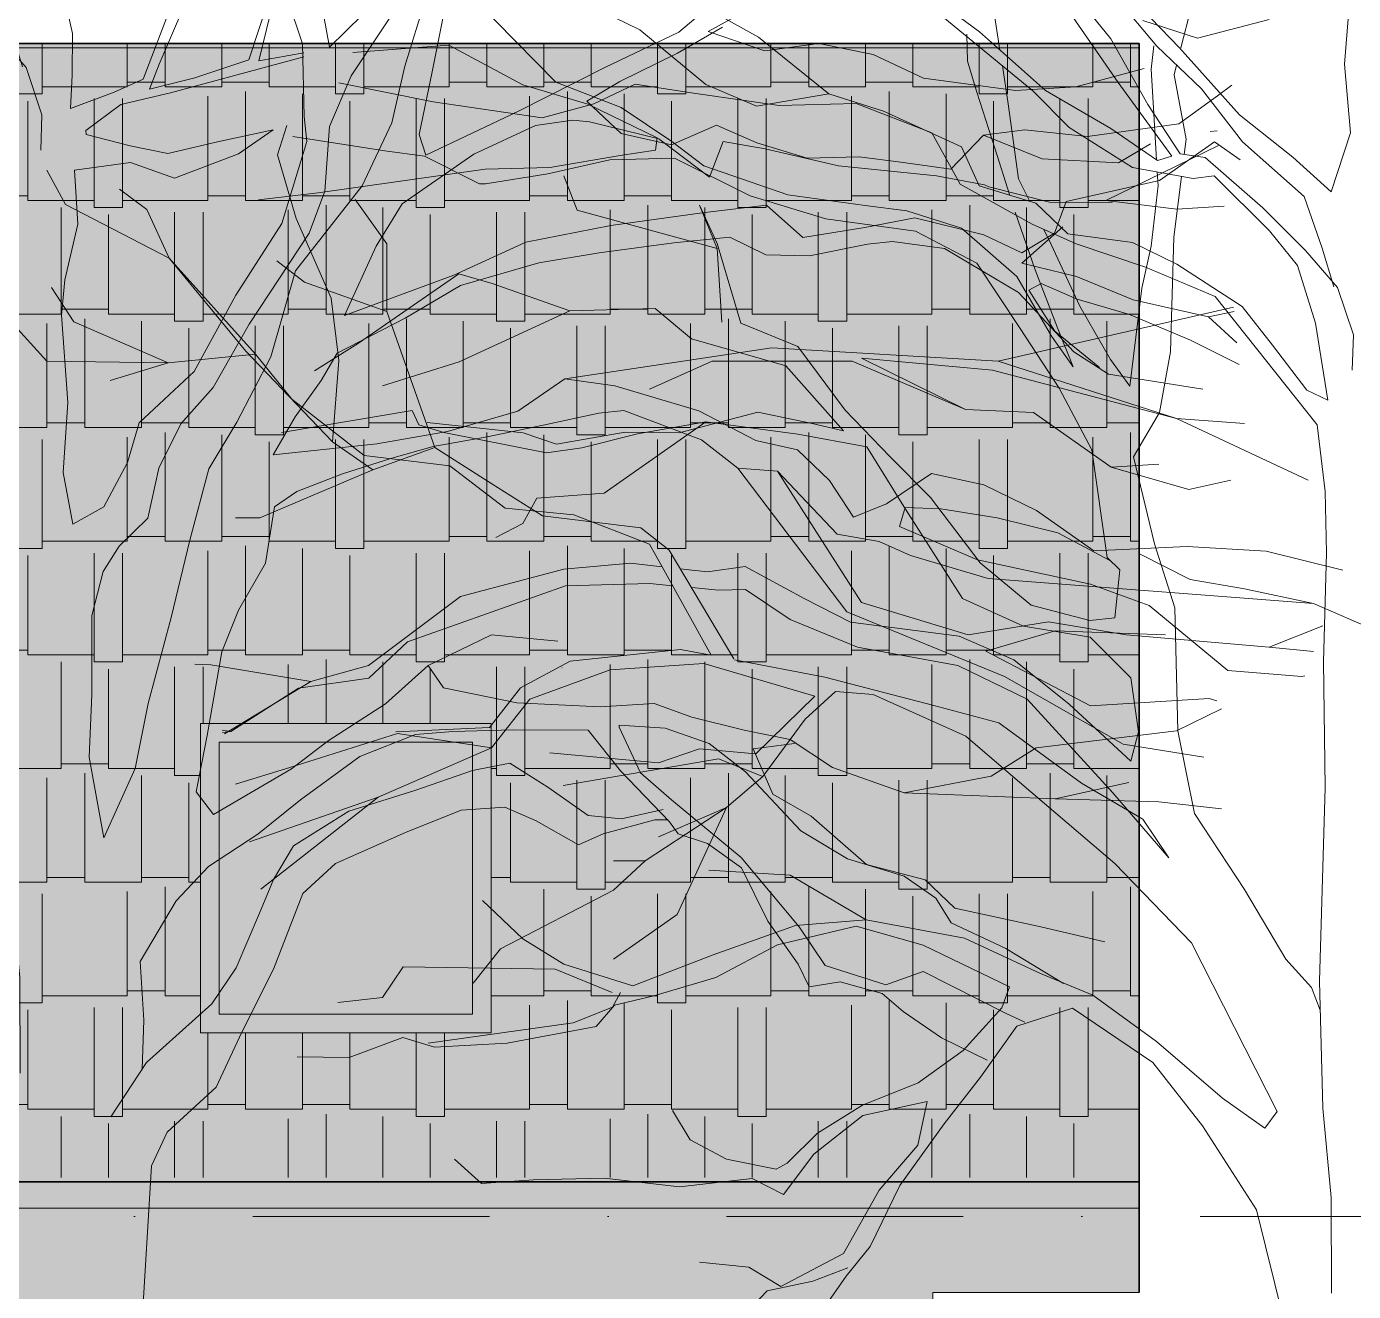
# Model space of a CAD drawing. Header units: millimetres. Extents: x -2481 to 45049, y -11067 to 11055.
# Drawn here: x 10839.4 to 11195.4, y 7504.6 to 7844 of the extents above; entities that cross this region are included whole.
import ezdxf

# ---------------------------------------------------------------- set-up
doc = ezdxf.new("R2010")
doc.units = ezdxf.units.MM
doc.linetypes.add('DASHDOT', pattern=[25.4, 12.7, -6.35, 0, -6.35])
for name, color, linetype, lineweight in [('A-ELEWACJA CIENKA', 11, 'Continuous', 13), ('A-osie', 7, 'DASHDOT', 5), ('A-RYS ELEWACJI', 30, 'Continuous', 35), ('B-DACHÓWKA', 250, 'Continuous', 0), ('B-materiały', 9, 'Continuous', 0)]:
    doc.layers.add(name, color=color, linetype=linetype, lineweight=lineweight)
doc.layers.add('bowe drewno', color=7, linetype='Continuous', true_color=0x51432a)

# ---------------------------------------------------------------- blocks, each defined once
blk = doc.blocks.new('A$C2EBD462E')
at = {"layer": 'B-materiały'}
for p, q in [((-295.24, 662.67), (-273.58, 640.61)), ((-237.07, 662.67), (-219.26, 652.64)), ((-162.7, 652.33), (-175.82, 663.17)), ((-173.05, 663.8), (-159.95, 654.07)), ((-122.74, 640.48), (-138.98, 664.1)), ((-133.94, 663.66), (-124.71, 652.16)), ((-112.37, 650.24), (-123.32, 663.37)), ((-119.41, 663.47), (-106.22, 649.83)), ((-61.97, 645.36), (-60.5, 664.19)), ((-265.16, 661.49), (-251.03, 654.59)), ((-156.21, 660.87), (-154.42, 649.15)), ((-103.13, 660.53), (-105.88, 649.75)), ((-251.03, 654.59), (-233.34, 639.95)), ((-219.26, 652.64), (-200.32, 637.42)), ((-163.11, 646.17), (-163.29, 653.43)), ((-145.59, 638.23), (-162.7, 652.33)), ((-159.95, 654.07), (-142.24, 638.32)), ((-124.71, 652.16), (-114.77, 634.54)), ((-302.32, 650.51), (-328.09, 648.57)), ((-282.5, 639.83), (-302.32, 650.51)), ((-113.89, 644.06), (-113.16, 650.33)), ((-100.36, 638.81), (-112.37, 650.24)), ((-106.22, 649.83), (-90.12, 631.8)), ((-160.66, 637.86), (-163.11, 646.17)), ((-153.78, 644.98), (-152.21, 634.72)), ((-107.04, 645.17), (-107.71, 642.53)), ((-60.39, 626.96), (-61.97, 645.36)), ((-113.17, 632.11), (-113.89, 644.06)), ((-107.71, 642.53), (-104.49, 625.3)), ((-306.53, 635.28), (-331.85, 640.44)), ((-265.05, 634.68), (-282.5, 639.83)), ((-273.58, 640.61), (-256.09, 633.79)), ((-252.34, 640.03), (-263.38, 634.72)), ((-236.63, 637.63), (-252.34, 640.03)), ((-213.65, 634.29), (-236.63, 637.63)), ((-233.34, 639.95), (-219.79, 634.14)), ((-219.79, 634.14), (-200.32, 637.42)), ((-200.32, 637.42), (-185.68, 632.76)), ((-155.82, 622.89), (-160.66, 637.86)), ((-135.85, 628.42), (-145.59, 638.23)), ((-142.24, 638.32), (-124.67, 628.14)), ((-108.28, 620.73), (-122.74, 640.48)), ((-89.38, 624.56), (-100.36, 638.81)), ((-277.25, 631.03), (-306.53, 635.28)), ((-263.38, 634.72), (-277.25, 631.03)), ((-246.39, 625.65), (-265.05, 634.68)), ((-192.99, 634.81), (-213.65, 634.29)), ((-172.68, 626.94), (-192.99, 634.81)), ((-152.21, 634.72), (-149.47, 614.67)), ((-114.77, 634.54), (-106.06, 621.35)), ((-256.09, 633.79), (-242.45, 624.63)), ((-185.68, 632.76), (-164.77, 623.23)), ((-112.41, 619.69), (-113.17, 632.11)), ((-90.12, 631.8), (-75.87, 620.43)), ((-345.77, 628.91), (-348.28, 621.05)), ((-165.07, 613.17), (-172.68, 626.94)), ((-118.82, 617.68), (-135.85, 628.42)), ((-124.67, 628.14), (-112.16, 619.52)), ((-65.59, 611.19), (-60.39, 626.96)), ((-319.48, 622.15), (-344.16, 626)), ((-246.86, 622.29), (-246.39, 625.65)), ((-242.45, 624.63), (-233.91, 618.14)), ((-164.77, 623.23), (-160.04, 612.73)), ((-104.49, 625.3), (-104.99, 621.2)), ((-72.82, 609.89), (-89.38, 624.56)), ((-348.28, 621.05), (-343.26, 603.97)), ((-308.83, 620.74), (-319.48, 622.15)), ((-294.12, 613.28), (-308.83, 620.74)), ((-259.09, 619.75), (-275.76, 615.98)), ((-275.24, 617.67), (-256.33, 620.94)), ((-241.78, 620.18), (-259.09, 619.75)), ((-256.33, 620.94), (-246.86, 622.29)), ((-221.42, 610.08), (-241.78, 620.18)), ((-151.79, 610.21), (-155.82, 622.89)), ((-112.16, 619.52), (-108.28, 620.73)), ((-106.06, 621.35), (-99.34, 620.4)), ((-99.34, 620.4), (-83.91, 606.82)), ((-75.87, 620.43), (-65.59, 611.19)), ((-410.22, 616.98), (-405.2, 607.76)), ((-337.37, 610.88), (-292.55, 617.23)), ((-292.55, 617.23), (-275.24, 617.67)), ((-233.91, 618.14), (-211.37, 610.33)), ((-102.55, 614.73), (-118.82, 617.68)), ((-111.99, 612.82), (-112.22, 616.48)), ((-292.45, 613.33), (-294.12, 613.28)), ((-275.76, 615.98), (-292.45, 613.33)), ((-267.91, 606.27), (-271.42, 615.49)), ((-145.81, 602.48), (-165.07, 613.17)), ((-160.04, 612.73), (-144.84, 608.09)), ((-149.47, 614.67), (-146.42, 608.57)), ((-113.82, 596.57), (-111.99, 612.82)), ((-105.72, 615.31), (-107.74, 598.96)), ((-96.98, 615.43), (-102.55, 614.73)), ((-82.08, 600.72), (-96.98, 615.43)), ((-383.38, 606.41), (-390.66, 611.83)), ((-353.42, 608.98), (-337.37, 610.88)), ((-327.47, 609.12), (-318.94, 597.19)), ((-201.15, 603.88), (-221.42, 610.08)), ((-211.37, 610.33), (-190.63, 607.5)), ((-68, 596.04), (-72.82, 609.89)), ((-4.1, 587.59), (3.26, 609.76)), ((-1.35, 587.29), (4.16, 609.79)), ((10.31, 591.86), (3.67, 611.81)), ((-405.2, 607.76), (-377.37, 593.39)), ((-377.37, 593.39), (-383.38, 606.41)), ((-230.3, 595.96), (-267.91, 606.27)), ((-230.3, 595.96), (-235.06, 607.62)), ((-235.06, 607.62), (-230.3, 597.32)), ((-190.63, 607.5), (-179.42, 606.1)), ((-179.42, 606.1), (-164.78, 601.44)), ((-144.95, 590.21), (-150.36, 605.71)), ((-144.84, 608.09), (-136.25, 599.92)), ((-83.91, 606.82), (-72.45, 595.37)), ((14.38, 608.16), (17.6, 590.93)), ((37.84, 585.85), (44.55, 607.8)), ((-343.26, 603.97), (-333.9, 582.62)), ((-177.05, 600.58), (-201.15, 603.88)), ((-133.95, 597.19), (-145.81, 602.48)), ((-53.25, 602.96), (-51.37, 594.63)), ((48.61, 601.76), (45.14, 584.35)), ((111.35, 594.95), (122.84, 604.73)), ((134.05, 603.34), (119.17, 595.15)), ((-160.63, 592.05), (-177.05, 600.58)), ((-164.78, 601.44), (-149.93, 588.41)), ((-142.68, 601.08), (-140.65, 597.02)), ((-136.25, 599.92), (-118.87, 597.56)), ((-107.74, 598.96), (-108.64, 568.21)), ((-74.59, 591.41), (-82.08, 600.72)), ((-32.46, 582.41), (-26.17, 598.77)), ((-21.76, 601.11), (-28.1, 586.43)), ((17.6, 590.93), (26.32, 599.52)), ((33.61, 598.59), (23.38, 583.25)), ((269.72, 598.41), (250.49, 593.41)), ((-318.94, 597.19), (-318.94, 579.02)), ((-230.3, 597.32), (-223.92, 575.94)), ((-229.04, 576.17), (-230.3, 595.96)), ((-140.65, 597.02), (-132.97, 580.45)), ((-115.36, 590.95), (-133.95, 597.19)), ((-118.87, 597.56), (-107, 591.72)), ((-116.33, 585.34), (-113.82, 596.57)), ((-72.45, 595.37), (-63.83, 585.53)), ((-64.8, 585.66), (-68, 596.04)), ((91.48, 585.51), (111.35, 594.95)), ((123.05, 596.36), (110.93, 589.35)), ((119.17, 595.15), (134.38, 589.94)), ((250.49, 593.41), (235.85, 598.07)), ((-354.2, 567.59), (-377.37, 593.39)), ((-377.37, 593.39), (-356.8, 568.44)), ((-341.01, 586.88), (-348.43, 592.64)), ((-149.02, 574.46), (-160.63, 592.05)), ((-107, 591.72), (-89.4, 580.43)), ((-69.73, 575.89), (-74.59, 591.41)), ((-51.37, 594.63), (-51.51, 583.5)), ((10.8, 572.32), (10.31, 591.86)), ((134.38, 589.94), (148.85, 591.98)), ((148.85, 591.98), (163.45, 588.99)), ((-299.66, 589.12), (-326.57, 570.57)), ((-290.66, 586.56), (-299.66, 589.12)), ((-149.93, 588.41), (-140.59, 572.44)), ((-138.97, 574.71), (-144.95, 590.21)), ((-96.72, 583.03), (-115.36, 590.95)), ((10.68, 588.37), (-25.11, 578.68)), ((-18.51, 582.76), (-4.1, 587.59)), ((10.68, 589.46), (-1.35, 587.29)), ((110.93, 589.35), (95.48, 581.7)), ((163.45, 588.99), (177.02, 582.63)), ((-402.94, 576.31), (-408.96, 585.53)), ((-318.94, 579.02), (-341.01, 586.88)), ((-269.81, 579.26), (-290.66, 586.56)), ((-119.58, 559), (-116.33, 585.34)), ((-63.83, 585.53), (-59.6, 572.79)), ((-28.1, 586.43), (-30.72, 579.66)), ((34.31, 570.67), (37.84, 585.85)), ((45.14, 584.35), (41.65, 567.51)), ((68.31, 573.76), (91.48, 585.51)), ((217.86, 580.3), (236.17, 585.23)), ((-333.9, 582.62), (-331.81, 565.91)), ((-132.97, 580.45), (-124.79, 566.13)), ((-69.3, 548.61), (-96.72, 583.03)), ((-89.4, 580.43), (-81.31, 570.01)), ((-51.51, 583.5), (-51.87, 574.48)), ((-40.2, 578.86), (-32.46, 582.41)), ((-30.72, 579.66), (-18.51, 582.76)), ((23.38, 583.25), (17.57, 569.7)), ((95.48, 581.7), (86.68, 576.46)), ((177.02, 582.63), (201.68, 579.34)), ((255.91, 577.9), (259.75, 580.79)), ((-318.94, 579.02), (-306.08, 542.54)), ((-269.81, 579.26), (-299.5, 565.59)), ((-246.92, 579.83), (-269.81, 579.26)), ((-237.22, 571.69), (-246.92, 579.83)), ((-51.87, 574.48), (-40.2, 578.86)), ((-25.11, 578.68), (-38.44, 575.56)), ((201.68, 579.34), (217.86, 580.3)), ((245.48, 570.38), (255.91, 577.9)), ((-410.22, 565.73), (-419.74, 576.31)), ((-377.6, 565.32), (-402.94, 576.31)), ((-223.92, 575.94), (-208.67, 569.62)), ((-138.57, 558.52), (-149.02, 574.46)), ((-134.8, 564.2), (-138.97, 574.71)), ((-66.42, 555.3), (-69.73, 575.89)), ((-38.44, 575.56), (-47.76, 568.62)), ((43.46, 561.97), (68.31, 573.76)), ((86.68, 576.46), (95.83, 567.75)), ((-326.57, 570.57), (-338.37, 563.15)), ((-211.9, 564.51), (-237.22, 571.69)), ((-140.59, 572.44), (-134.8, 564.2)), ((-81.31, 570.01), (-72.07, 557.95)), ((-59.6, 572.79), (-59.92, 563.29)), ((11.53, 565.64), (10.8, 572.32)), ((26.35, 553.72), (34.31, 570.67)), ((72.87, 569.96), (56.31, 562.29)), ((82.89, 571.33), (72.87, 569.96)), ((87.37, 570.89), (82.89, 571.33)), ((105.92, 566.32), (87.37, 570.89)), ((109.32, 564.73), (121.47, 570.06)), ((121.47, 570.06), (132.21, 565.31)), ((220.99, 566.97), (245.48, 570.38)), ((-354.2, 567.59), (-377.6, 565.32)), ((-356.8, 568.44), (-333.5, 544.08)), ((-344.4, 555.54), (-354.2, 567.59)), ((-208.67, 569.62), (-195.96, 552.62)), ((-108.64, 568.21), (-111.59, 551.94)), ((-47.76, 568.62), (-47.73, 567.5)), ((-47.73, 567.5), (-35.92, 564.45)), ((-12.49, 565.59), (2.51, 568.76)), ((2.51, 568.76), (-6.82, 562.38)), ((17.57, 569.7), (16.33, 552.35)), ((41.65, 567.51), (43.46, 561.97)), ((95.83, 567.75), (109.32, 564.73)), ((119.59, 556.05), (105.92, 566.32)), ((184.34, 558.23), (193.05, 567.39)), ((193.05, 567.39), (204.18, 568.78)), ((193.05, 567.39), (208.78, 560.98)), ((204.18, 568.78), (220.99, 566.97)), ((253.91, 568.35), (255.75, 568.51)), ((-377.6, 565.32), (-410.22, 565.73)), ((-393.16, 560.58), (-377.6, 565.32)), ((-331.81, 565.91), (-333.5, 544.08)), ((-299.5, 565.59), (-320.07, 559.09)), ((-196.38, 547.02), (-211.9, 564.51)), ((-124.79, 566.13), (-119.58, 559)), ((-35.92, 564.45), (-25.82, 562.46)), ((-25.82, 562.46), (-12.49, 565.59)), ((4.82, 543.68), (11.53, 565.64)), ((123.26, 565.64), (119.59, 556.05)), ((134.48, 563.69), (123.26, 565.64)), ((132.21, 565.31), (145.72, 561.18)), ((154.15, 559.15), (134.48, 563.69)), ((256.12, 564.57), (225.89, 549.78)), ((229.34, 559.9), (237.87, 565.05)), ((240.28, 555.16), (255.1, 565.59)), ((255.1, 565.59), (261.92, 560.73)), ((-35.81, 559.98), (-50.84, 557.93)), ((-23.98, 555.81), (-35.81, 559.98)), ((-6.82, 562.38), (-23.98, 555.81)), ((56.31, 562.29), (37.09, 548.96)), ((145.72, 561.18), (159.67, 561.52)), ((180.47, 556.46), (154.15, 559.15)), ((159.67, 561.52), (170.88, 560.13)), ((170.88, 560.13), (184.34, 558.23)), ((208.78, 560.98), (229.34, 559.9)), ((-325.02, 540.38), (-344.4, 555.54)), ((-129.77, 541.98), (-138.57, 558.52)), ((-72.07, 557.95), (-66.42, 555.3)), ((-50.84, 557.93), (-49.92, 543.43)), ((193.38, 553.99), (180.47, 556.46)), ((-312.15, 552.5), (-347.2, 546.59)), ((-310.38, 548.63), (-312.15, 552.5)), ((-240.5, 546.47), (-219.41, 552.03)), ((-219.41, 552.03), (-204.81, 549.04)), ((-195.96, 552.62), (-183.91, 540.07)), ((-111.59, 551.94), (-118.55, 540.03)), ((8.49, 530.92), (26.35, 553.72)), ((16.33, 552.35), (12.15, 541.07)), ((194.51, 553.46), (193.38, 553.99)), ((210.81, 549.4), (194.51, 553.46)), ((215.28, 549.51), (240.28, 555.16)), ((-303.63, 546.57), (-310.38, 548.63)), ((-308.16, 549.25), (-282.4, 546.54)), ((-233.31, 549.45), (-260.64, 530.34)), ((-233.31, 549.45), (-251.66, 546.19)), ((-208.65, 546.15), (-233.31, 549.45)), ((-204.81, 549.04), (-196.38, 547.02)), ((-67.18, 530.78), (-69.3, 548.61)), ((37.09, 548.96), (30.11, 537.61)), ((117.59, 546.5), (134.86, 548.61)), ((134.86, 548.61), (144.57, 539.92)), ((227.58, 549.26), (210.81, 549.4)), ((212.14, 541.05), (215.28, 549.51)), ((225.89, 549.78), (244.94, 547.46)), ((-276.12, 541.11), (-303.63, 546.57)), ((-282.4, 546.54), (-273.38, 543.42)), ((-273.38, 543.42), (-255.03, 546.67)), ((-251.66, 546.19), (-266.65, 542.47)), ((-255.03, 546.67), (-240.5, 546.47)), ((-190.12, 542.71), (-208.65, 546.15)), ((93.1, 543.1), (117.59, 546.5)), ((161.27, 542.57), (174.61, 545.14)), ((174.61, 545.14), (193.16, 540.58)), ((244.94, 547.46), (257.66, 548.27)), ((-333.5, 544.08), (-322.69, 536.53)), ((-322.69, 536.53), (-306.08, 542.54)), ((-306.08, 542.54), (-290.76, 532.86)), ((-266.65, 542.47), (-276.12, 541.11)), ((-180.23, 526.75), (-190.12, 542.71)), ((-125.7, 513.04), (-129.77, 541.98)), ((-49.92, 543.43), (-53.46, 528.57)), ((-7.55, 524.38), (4.82, 543.68)), ((70.31, 538.62), (93.1, 543.1)), ((144.57, 539.92), (161.27, 542.57)), ((214.33, 542.78), (203.4, 533.01)), ((-302.05, 537.61), (-325.02, 540.38)), ((-183.91, 540.07), (-173.03, 529.17)), ((-118.55, 540.03), (-112.94, 516.71)), ((12.15, 541.07), (-4, 516.64)), ((50.98, 529.75), (70.31, 538.62)), ((109.97, 538.49), (89.93, 535.76)), ((125.02, 539.99), (109.97, 538.49)), ((134.64, 535.2), (125.02, 539.99)), ((161.94, 538.12), (146.37, 534.94)), ((168.62, 538.84), (161.94, 538.12)), ((182.63, 536.96), (168.62, 538.84)), ((193.16, 540.58), (203.33, 535.8)), ((203.33, 535.8), (212.14, 541.05)), ((-322.69, 536.53), (-353.04, 523.7)), ((-287.24, 526.25), (-302.05, 537.61)), ((30.11, 537.61), (21.64, 518.96)), ((89.93, 535.76), (73.8, 533.12)), ((146.37, 534.94), (134.64, 535.2)), ((202.48, 525.17), (182.63, 536.96)), ((-290.76, 532.86), (-277.14, 524.27)), ((-66.83, 514.26), (-67.18, 530.78)), ((1.8, 507.85), (8.49, 530.92)), ((73.8, 533.12), (52.72, 527)), ((203.4, 533.01), (218.02, 529.47)), ((-278.69, 528.99), (-282.45, 522.21)), ((-260.64, 530.34), (-278.69, 528.99)), ((-173.03, 529.17), (-159.74, 511.63)), ((-53.46, 528.57), (-54.34, 519.05)), ((21.64, 518.96), (50.98, 529.75)), ((52.72, 527), (37.86, 518.25)), ((208.57, 527.55), (205.26, 525.8)), ((218.17, 523.33), (208.57, 527.55)), ((218.02, 529.47), (233.26, 523.15)), ((-353.04, 523.7), (-359.53, 523.7)), ((-268.76, 524.48), (-287.24, 526.25)), ((-277.14, 524.27), (-250.8, 521.02)), ((-248.45, 516.61), (-268.76, 524.48)), ((-164.52, 502.01), (-180.23, 526.75)), ((-18.77, 503.98), (-7.55, 524.38)), ((217.31, 509.19), (202.48, 525.17)), ((205.26, 525.8), (212.24, 514.8)), ((-282.45, 522.21), (-289.72, 518.41)), ((-250.8, 521.02), (-243.21, 515.02)), ((196.99, 506.75), (260.2, 521.22)), ((232.24, 519.21), (218.17, 523.33)), ((233.26, 523.15), (253.48, 518.62)), ((253.48, 518.62), (260.31, 520.04)), ((-245.11, 510.58), (-248.45, 516.61)), ((-112.94, 516.71), (-107.48, 499.53)), ((-54.34, 519.05), (-52.64, 495.63)), ((-4, 516.64), (-13.63, 499.64)), ((37.86, 518.25), (19.66, 508.86)), ((248.61, 512.36), (232.24, 519.21)), ((253.48, 518.62), (261.1, 511.66)), ((-243.21, 515.02), (-225.88, 485.9)), ((-122.26, 509.77), (-125.7, 513.04)), ((-67.58, 485.05), (-66.83, 514.26)), ((212.24, 514.8), (224.21, 505.04)), ((-299.17, 502.55), (-271.42, 509.95)), ((-271.42, 509.95), (-253.59, 511.51)), ((-253.59, 511.51), (-245.11, 510.58)), ((-231.92, 486.81), (-245.11, 510.58)), ((-240.25, 510.05), (-232.86, 509.24)), ((-232.86, 509.24), (-222.84, 510.6)), ((-222.84, 510.6), (-206.98, 502.06)), ((-159.74, 511.63), (-146.05, 500.24)), ((-123.62, 496.89), (-122.26, 509.77)), ((80.72, 502.01), (136.31, 510.28)), ((136.31, 510.28), (196.99, 506.75)), ((226.58, 503.23), (217.31, 509.19)), ((261.65, 505.82), (248.61, 512.36)), ((-248.42, 506.05), (-271, 505.49)), ((-242.27, 505.46), (-248.42, 506.05)), ((-7.25, 490.31), (1.8, 507.85)), ((19.66, 508.86), (15.37, 501.49)), ((120.26, 506.75), (103.46, 499.16)), ((157.87, 506.75), (120.26, 506.75)), ((188.22, 493.74), (157.87, 506.75)), ((195.49, 504.31), (160.38, 507.56)), ((160.38, 507.56), (188.22, 493.74)), ((196.99, 506.75), (244.89, 491.29)), ((-323.85, 484.05), (-299.17, 502.55)), ((-271, 505.49), (-313.39, 490.46)), ((-229.94, 504.28), (-237.07, 504.96)), ((-222.68, 504.46), (-229.94, 504.28)), ((-210.75, 496.38), (-222.68, 504.46)), ((-206.98, 502.06), (-194.53, 495.67)), ((-33.51, 490.21), (-18.77, 503.98)), ((244.89, 491.29), (195.49, 504.31)), ((251.91, 499.16), (226.58, 503.23)), ((-148.14, 494.6), (-164.52, 502.01)), ((-146.05, 500.24), (-130.3, 496.16)), ((-107.48, 499.53), (-106.66, 466.59)), ((-13.63, 499.64), (-22.33, 489.93)), ((15.37, 501.49), (8.35, 491.81)), ((68.09, 493.31), (80.72, 502.01)), ((80.72, 502.01), (94.17, 500.11)), ((94.17, 500.11), (116.69, 493.41)), ((-192.69, 489.01), (-210.75, 496.38)), ((-194.53, 495.67), (-165.39, 491.93)), ((-130.3, 496.16), (-123.62, 496.89)), ((-52.64, 495.63), (-53.84, 476.85)), ((-165.39, 491.93), (-150.71, 485.6)), ((-130.19, 491.7), (-148.14, 494.6)), ((-119.3, 480.8), (-130.19, 491.7)), ((8.35, 491.81), (2.46, 481.61)), ((49.23, 487.81), (68.09, 493.31)), ((89.89, 492.74), (74.89, 489.57)), ((96.58, 493.47), (89.89, 492.74)), ((117.44, 485.61), (96.58, 493.47)), ((116.69, 493.41), (131.97, 485.41)), ((188.22, 493.74), (206.52, 492.92)), ((206.52, 492.92), (227.33, 478.28)), ((-313.39, 490.46), (-323.76, 480.7)), ((-269.75, 485.27), (-240.16, 488.38)), ((-240.16, 488.38), (-231.92, 486.81)), ((-165.75, 484.1), (-192.69, 489.01)), ((-36.59, 479.52), (-33.51, 490.21)), ((-22.33, 489.93), (-28.17, 478.05)), ((-14.76, 477.83), (-7.25, 490.31)), ((30.32, 484.54), (49.23, 487.81)), ((74.89, 489.57), (59.88, 486.4)), ((244.89, 491.29), (263.14, 490)), ((280.24, 474.75), (244.89, 491.29)), ((-370.44, 484.43), (-366.21, 484.24)), ((-269.75, 485.27), (-283.05, 478.1)), ((-233.92, 484.63), (-259.01, 482.88)), ((-204.09, 475.88), (-233.92, 484.63)), ((-225.64, 485.61), (-201.43, 480.97)), ((-150.71, 485.6), (-135.88, 473.68)), ((-67.17, 451.38), (-67.58, 485.05)), ((2.46, 481.61), (30.32, 484.54)), ((59.88, 486.4), (45.42, 483.8)), ((127.13, 478.03), (117.44, 485.61)), ((131.97, 485.41), (143.21, 482.9)), ((-366.21, 484.24), (-339.38, 479.75)), ((-323.76, 480.7), (-342.69, 477.99)), ((-339.38, 479.75), (-323.85, 484.05)), ((-259.01, 482.88), (-280.61, 475.08)), ((-271.97, 483.48), (-271.92, 483.43)), ((-201.43, 480.97), (-172.19, 473.33)), ((-147.09, 475.07), (-165.75, 484.1)), ((-117.26, 466.32), (-119.3, 480.8)), ((34.33, 480.73), (21.03, 476.49)), ((45.42, 483.8), (34.33, 480.73)), ((143.21, 482.9), (151.79, 474.74)), ((-362.49, 465.77), (-339.38, 479.75)), ((-342.69, 477.99), (-360.83, 466.37)), ((-283.05, 478.1), (-291.42, 467.41)), ((-198.54, 477.14), (-206.73, 469.67)), ((-188.46, 476.27), (-198.54, 477.14)), ((-43, 467.62), (-36.59, 479.52)), ((-28.17, 478.05), (-31.19, 464.57)), ((-19.87, 458.71), (-14.76, 477.83)), ((156.37, 439.5), (127.13, 478.03)), ((137.76, 477.18), (127.13, 478.03)), ((137.76, 477.18), (160.38, 441.94)), ((144.07, 470.63), (137.76, 477.18)), ((227.33, 478.28), (240.12, 479.09)), ((240.12, 479.09), (227.33, 478.28)), ((227.33, 478.28), (227.33, 478.28)), ((227.33, 478.28), (248.15, 472.31)), ((-280.61, 475.08), (-290.89, 461.97)), ((-219.91, 460.4), (-204.09, 475.88)), ((-163.6, 465.16), (-188.46, 476.27)), ((-124.12, 449.95), (-147.09, 475.07)), ((-135.88, 473.68), (-119.3, 458.45)), ((-53.84, 476.85), (-51.26, 462.95)), ((21.03, 476.49), (8.85, 471.72)), ((151.79, 474.74), (158.18, 464.84)), ((167.03, 468.42), (179.12, 476.54)), ((179.12, 476.54), (193.16, 473.54)), ((248.15, 472.31), (259.43, 474.75)), ((-172.19, 473.33), (-154.75, 468.74)), ((8.85, 471.72), (2.81, 467.65)), ((153.83, 460.26), (144.07, 470.63)), ((193.16, 473.54), (207.3, 466.63)), ((-360.83, 466.37), (-363.16, 466.76)), ((-291.42, 467.41), (-316.55, 466.26)), ((-206.73, 469.67), (-218.08, 454.3)), ((-154.75, 468.74), (-132.56, 452.53)), ((-106.66, 466.59), (-102.19, 444.35)), ((-51.26, 462.95), (-43, 467.62)), ((2.81, 467.65), (0.4, 452.51)), ((158.18, 464.84), (167.03, 468.42)), ((172.09, 467.42), (170.54, 462.36)), ((181.59, 467.1), (172.09, 467.42)), ((196.73, 464.69), (181.59, 467.1)), ((207.3, 466.63), (222.65, 455.84)), ((-360.83, 466.37), (-363.01, 466.13)), ((-316.13, 465.81), (-344.95, 456.71)), ((-290.89, 461.97), (-316.13, 465.81)), ((-152.18, 455.39), (-163.6, 465.16)), ((-119.3, 458.45), (-117.26, 466.32)), ((-31.19, 464.57), (-38.82, 457.11)), ((213.04, 460.63), (196.73, 464.69)), ((-290.89, 461.97), (-321.32, 448.72)), ((-275.18, 460.65), (-260.64, 459.3)), ((-246.09, 457.94), (-235.02, 461.7)), ((-235.02, 461.7), (-219.91, 460.4)), ((165.05, 458.31), (153.83, 460.26)), ((170.54, 462.36), (191.43, 453.38)), ((227.19, 453.16), (213.04, 460.63)), ((-344.95, 456.71), (-359.6, 452.21)), ((-229.93, 459.03), (-271.64, 451.84)), ((-260.64, 459.3), (-246.09, 457.94)), ((-218.08, 454.3), (-229.93, 459.03)), ((-38.82, 457.11), (-43.12, 450.3)), ((-24.93, 437.91), (-19.87, 458.71)), ((173.52, 454.61), (165.05, 458.31)), ((222.65, 455.84), (247.76, 457.03)), ((247.76, 457.03), (268.96, 455.77)), ((268.96, 455.77), (289.51, 450.68)), ((-218.08, 454.3), (-227.79, 446.01)), ((-123.64, 430.97), (-152.18, 455.39)), ((-132.56, 452.53), (-116.12, 442.89)), ((0.4, 452.51), (-6.81, 439.92)), ((194.35, 448.43), (173.52, 454.61)), ((191.43, 453.38), (221.76, 446.88)), ((234.96, 455.03), (248.54, 448.11)), ((-321.32, 448.72), (-355.81, 436.74)), ((-321.32, 448.72), (-352.72, 424.1)), ((-109.15, 432.45), (-124.12, 449.95)), ((-68.66, 399.39), (-67.17, 451.38)), ((-43.12, 450.3), (-46.18, 438.5)), ((-227.79, 446.01), (-249.6, 431.64)), ((-227.79, 446.01), (-246.09, 438.15)), ((-241.08, 417.27), (-227.79, 446.01)), ((281.67, 441.68), (194.35, 448.43)), ((221.76, 446.88), (237.55, 441.13)), ((248.54, 448.11), (263.13, 445.68)), ((263.13, 445.68), (281.67, 441.68)), ((-116.12, 442.89), (-109.15, 432.45)), ((-102.19, 444.35), (-88.83, 424.02)), ((160.38, 441.94), (188.97, 433.27)), ((298.55, 434.35), (281.67, 441.68)), ((-46.18, 438.5), (-46.2, 417.27)), ((-6.81, 439.92), (-11.3, 428.75)), ((198.75, 422.15), (156.37, 439.5)), ((237.55, 441.13), (258.68, 423.77)), ((-31.06, 414.85), (-24.93, 437.91)), ((188.97, 433.27), (210.53, 436.79)), ((210.53, 436.79), (231.35, 433.27)), ((269.71, 430.01), (284.14, 435.74)), ((-249.6, 431.64), (-258.13, 423.77)), ((-249.6, 431.64), (-258.13, 431.64)), ((-103, 409.7), (-123.64, 430.97)), ((44.1, 425.11), (61.08, 433.27)), ((61.08, 433.27), (78.89, 431.64)), ((212.29, 434.35), (193.73, 428.93)), ((241.88, 433.27), (212.29, 434.35)), ((231.35, 433.27), (269.71, 430.01)), ((-232.55, 429.2), (-210.74, 427.84)), ((-210.74, 427.84), (-190.3, 415.89)), ((-11.3, 428.75), (-15.2, 406.31)), ((193.73, 428.93), (221.82, 414.28)), ((269.71, 430.01), (281.66, 428.84)), ((-258.13, 423.77), (-288.47, 408.05)), ((-88.83, 424.02), (-77.75, 405.3)), ((32.63, 414.77), (44.1, 425.11)), ((44.1, 425.11), (48.16, 419.07)), ((258.68, 423.77), (278.49, 422.15)), ((-293.24, 421.06), (-282.45, 410.76)), ((230.59, 403.98), (198.75, 422.15)), ((278.49, 422.15), (279.3, 422.29)), ((-258.13, 405.33), (-241.08, 417.27)), ((-46.2, 417.27), (-46.9, 400.49)), ((48.16, 419.07), (67.81, 415.09)), ((-231.4, 406.48), (-209.25, 414.3)), ((-193.05, 414.15), (-214.15, 409.15)), ((-209.25, 414.3), (-190.3, 415.89)), ((-175.04, 409.01), (-193.05, 414.15)), ((-190.3, 415.89), (-163.92, 410.97)), ((-34.54, 397.45), (-31.06, 414.85)), ((17.23, 404.89), (32.63, 414.77)), ((67.81, 415.09), (90.19, 413.98)), ((90.19, 413.98), (104.69, 414.9)), ((104.69, 414.9), (114.84, 411.24)), ((221.82, 414.28), (253.66, 416.18)), ((244.89, 407.5), (256.92, 413.47)), ((253.66, 416.18), (255.73, 415.58)), ((-282.45, 410.76), (-271.42, 403.98)), ((-163.92, 410.97), (-143.57, 401.42)), ((-80.08, 364.46), (-103, 409.7)), ((114.84, 411.24), (128.89, 407.69)), ((-288.47, 408.05), (-295.74, 398.83)), ((-252.98, 398.12), (-231.4, 406.48)), ((-214.15, 409.15), (-230.69, 400.36)), ((-151.86, 397.86), (-175.04, 409.01)), ((-15.2, 406.31), (-18.18, 391.15)), ((40.65, 406.59), (25.72, 400.63)), ((50.69, 407.4), (40.65, 406.59)), ((66.88, 407.81), (50.69, 407.4)), ((86.99, 407.75), (66.88, 407.81)), ((95.64, 396.8), (86.99, 407.75)), ((107.65, 408.27), (95.34, 409.08)), ((95.34, 409.08), (95.35, 408.52)), ((95.35, 408.52), (101.03, 396.3)), ((119.48, 404.1), (107.65, 408.27)), ((128.89, 407.69), (141.24, 405.2)), ((207.22, 402.94), (244.89, 407.5)), ((-314.56, 403.28), (-320.07, 395.03)), ((-273.76, 402.63), (-314.56, 403.28)), ((-258.52, 396.31), (-273.76, 402.63)), ((-271.42, 403.98), (-252.98, 398.12)), ((-77.75, 405.3), (-70.85, 397.65)), ((7.36, 397.38), (17.23, 404.89)), ((129.17, 396.52), (119.48, 404.1)), ((142.39, 404.11), (131.25, 402.72)), ((131.25, 402.72), (136.58, 390.56)), ((141.24, 405.2), (152.6, 397.67)), ((195.12, 395.38), (207.22, 402.94)), ((252.16, 400.45), (230.59, 403.98)), ((-230.69, 400.36), (-247.33, 395.47)), ((-143.57, 401.42), (-129.46, 395.63)), ((-67.81, 365.33), (-68.66, 399.39)), ((-46.9, 400.49), (-43.01, 378.8)), ((25.72, 400.63), (9.81, 389.06)), ((55.98, 396.92), (65.99, 398.85)), ((65.99, 398.85), (76.2, 392.4)), ((-258.42, 392.4), (-256.29, 396.36)), ((-247.33, 395.47), (-257.88, 392.97)), ((-153.95, 392.22), (-151.86, 397.86)), ((-129.46, 395.63), (-112.39, 383.21)), ((-70.85, 397.65), (-68.47, 391.65)), ((-43.01, 378.8), (-34.54, 397.45)), ((-13.56, 385.12), (7.36, 397.38)), ((40.47, 391.5), (55.98, 396.92)), ((108.84, 383.16), (95.64, 396.8)), ((101.03, 396.3), (109.4, 389.02)), ((144.09, 380.69), (129.17, 396.52)), ((152.6, 397.67), (171.77, 390.88)), ((171.77, 390.88), (195.12, 395.38)), ((-320.07, 395.03), (-332.1, 393.67)), ((-268.93, 388.22), (-258.42, 392.4)), ((-257.88, 392.97), (-262.76, 387.26)), ((-164.28, 380.79), (-153.95, 392.22)), ((-134.96, 392.14), (-149.92, 387.29)), ((-113.37, 377.6), (-134.96, 392.14)), ((76.2, 392.4), (87.01, 384.85)), ((212.29, 389.34), (232.1, 393.67)), ((232.1, 393.67), (212.29, 389.34)), ((-307.9, 382.78), (-268.93, 388.22)), ((-18.18, 391.15), (-13.56, 385.12)), ((9.81, 389.06), (-1.69, 379.83)), ((22.73, 386.03), (40.47, 391.5)), ((109.4, 389.02), (128.07, 373.59)), ((136.58, 390.56), (146.79, 384.67)), ((171.77, 390.88), (212.29, 389.34)), ((212.29, 389.34), (240.12, 388.52)), ((240.12, 388.52), (256.92, 386.62)), ((-262.76, 387.26), (-286.67, 382.75)), ((-149.92, 387.29), (-159.63, 373.64)), ((7.88, 376.72), (22.73, 386.03)), ((52.89, 386.23), (37.96, 380.27)), ((64.6, 387.08), (52.89, 386.23)), ((73.08, 383.38), (64.6, 387.08)), ((87.01, 384.85), (95.97, 383.96)), ((95.97, 383.96), (107.08, 386.47)), ((146.79, 384.67), (161.64, 371.64)), ((-314.64, 384.29), (-329.03, 378.9)), ((-306.2, 381.7), (-314.64, 384.29)), ((-286.67, 382.75), (-306.2, 381.7)), ((-112.39, 383.21), (-94.69, 368.01)), ((84.41, 376.96), (73.08, 383.38)), ((104.91, 383.62), (91.04, 379.92)), ((108.47, 383.64), (104.91, 383.62)), ((111.15, 379.87), (108.84, 383.16)), ((-329.03, 378.9), (-343.01, 379.11)), ((-176.35, 372.11), (-164.28, 380.79)), ((-100.09, 360.61), (-113.37, 377.6)), ((-1.69, 379.83), (-14.88, 371.12)), ((37.96, 380.27), (19.17, 371.98)), ((91.04, 379.92), (84.41, 376.96)), ((119.04, 377.27), (111.15, 379.87)), ((156.57, 373.18), (144.09, 380.69)), ((2.52, 367.65), (7.88, 376.72)), ((128.14, 370.8), (119.04, 377.27)), ((-191.29, 366.15), (-176.35, 372.11)), ((-159.63, 373.64), (-169.38, 361.11)), ((-14.88, 371.12), (-23.59, 361.97)), ((19.17, 371.98), (10.44, 363.94)), ((128.07, 373.59), (143.62, 354.98)), ((135.2, 356.45), (128.14, 370.8)), ((171.77, 368.54), (156.57, 373.18)), ((161.64, 371.64), (177.38, 367.56)), ((-174, 367.14), (-191.22, 363.36)), ((-176.49, 355.35), (-174, 367.14)), ((-94.69, 368.01), (-83.31, 359.91)), ((-1.16, 358.62), (2.52, 367.65)), ((180.3, 362.61), (171.77, 368.54)), ((177.38, 367.56), (185.39, 359.94)), ((-242.33, 364.66), (-237.57, 356.8)), ((-191.22, 363.36), (-204.37, 352.97)), ((-203.39, 358.58), (-191.29, 366.15)), ((-83.31, 359.91), (-80.08, 364.46)), ((-65.53, 341.37), (-67.81, 365.33)), ((10.44, 363.94), (2.57, 343.63)), ((-169.38, 361.11), (-181.25, 344.61)), ((-85.56, 338.07), (-100.09, 360.61)), ((-23.59, 361.97), (-33.2, 345.68)), ((184.37, 356), (180.3, 362.61)), ((185.39, 359.94), (208.42, 354.93)), ((-237.57, 356.8), (-227.79, 351.64)), ((-211.57, 350.56), (-203.39, 358.58)), ((-7.5, 343.94), (-1.16, 358.62)), ((143.31, 344.92), (135.2, 356.45)), ((-204.37, 352.97), (-212.47, 342.15)), ((-186.81, 343.36), (-176.49, 355.35)), ((143.62, 354.98), (150.58, 344.54)), ((199.07, 349.11), (184.37, 356)), ((208.42, 354.93), (225.68, 350.89)), ((-293.55, 345.15), (-300.76, 351.64)), ((-227.79, 351.64), (-214.5, 348.93)), ((-214.5, 348.93), (-211.57, 350.56)), ((214.52, 339.72), (199.07, 349.11)), ((-279.61, 346.06), (-293.55, 345.15)), ((-260.63, 346.53), (-279.61, 346.06)), ((-240.46, 344.25), (-260.63, 346.53)), ((-220.96, 346.41), (-240.46, 344.25)), ((-212.47, 342.15), (-220.96, 346.41)), ((-33.2, 345.68), (-32.2, 329.95)), ((-196.44, 326.35), (-186.81, 343.36)), ((-181.25, 344.61), (-189.22, 328.21)), ((-13.96, 334.28), (-7.5, 343.94)), ((2.57, 343.63), (-5.95, 326.66)), ((146.26, 338.85), (143.31, 344.92)), ((150.58, 344.54), (166.91, 339.37)), ((166.91, 339.37), (176.88, 342.97)), ((176.88, 342.97), (198.95, 331.79)), ((-65.45, 315.67), (-65.53, 341.37)), ((154.6, 340.18), (146.26, 338.85)), ((165.85, 337.11), (154.6, 340.18)), ((-72.51, 285.33), (-85.56, 338.07)), ((171.56, 332.22), (165.85, 337.11)), ((-31.48, 318.56), (-13.96, 334.28)), ((181.79, 325.21), (171.56, 332.22)), ((198.95, 331.79), (204.15, 329.35)), ((-189.22, 328.21), (-195.72, 320.23)), ((-32.2, 329.95), (-32.65, 316.8)), ((-213.24, 317.48), (-196.44, 326.35)), ((-5.95, 326.66), (-12.84, 311.96)), ((194.03, 319.22), (181.79, 325.21)), ((-235.06, 323.99), (-221.77, 322.63)), ((-221.77, 322.63), (-213.24, 317.48)), ((-195.22, 322.47), (-204.63, 318.89)), ((-204.63, 318.89), (-216.86, 316.35)), ((-195.72, 320.23), (-201.66, 311.7)), ((-41.13, 303.99), (-31.48, 318.56)), ((-216.86, 316.35), (-223.93, 308.91)), ((-12.84, 311.96), (-25.95, 299.9)), ((-25.95, 299.9), (-30.19, 290.86)), ((-30.19, 290.86), (-34.7, 216.33))]:
    blk.add_line(p, q, dxfattribs=at)

msp = doc.modelspace()

# ---------------------------------------------------------------- hatches: boundary and pattern name
at = {"layer": 'A-ELEWACJA CIENKA', "true_color": 0xffffff}
h = msp.add_hatch(color=7, dxfattribs=at)
h.dxf.hatch_style = 1
h.paths.add_polyline_path([(10177.2, 7839.41), (11137.91, 7839.41), (11137.91, 7504.36), (11082.55, 7504.36), (11082.55, 7233.5), (11072.55, 7233.5), (11072.55, 7188.5), (10242.55, 7188.5), (10242.55, 7234.24), (10232.55, 7234.24), (10232.55, 7504.36), (10177.2, 7504.36)])
at = {"layer": 'A-ELEWACJA CIENKA'}
h = msp.add_hatch(dxfattribs=at)
h.set_pattern_fill('AR-RSHKE', color=256, scale=0.1)
h.set_pattern_definition([(0, (-2595.635, -1194.284), (64.77, 30.48), [15.24, -12.7, 17.78, -7.62, 22.86, -10.16]), (0, (-2580.395, -1193.014), (64.77, 30.48), [12.7, -48.26, 10.16, -15.24]), (0, (-2549.915, -1196.19), (64.77, 30.48), [7.62, -78.74]), (90, (-2595.635, -1194.284), (-21.59, 30.48), [29.21, -92.71]), (90, (-2580.395, -1194.284), (-21.59, 30.48), [28.575, -93.345]), (90, (-2567.695, -1194.284), (-21.59, 30.48), [26.67, -95.25]), (90, (-2549.915, -1196.19), (-21.59, 30.48), [29.21, -92.71]), (90, (-2542.295, -1196.19), (-21.59, 30.48), [29.21, -92.71]), (90, (-2519.435, -1194.284), (-21.59, 30.48), [27.94, -93.98])])
h.paths.add_polyline_path([(11137.91, 7839.41), (10177.2, 7839.41), (10177.2, 7535.22), (11137.91, 7535.22)])
h.paths.add_polyline_path([(10657.75, 7779.63), (10787.82, 7650.57), (10787.82, 7589.89), (10527.68, 7589.89), (10527.68, 7650.57)], flags=16)
h.paths.add_polyline_path([(10429.2, 7657.05), (10429.2, 7574.05), (10351.2, 7574.05), (10351.2, 7657.05)], flags=16)
h.paths.add_polyline_path([(10886.05, 7657.05), (10964.05, 7657.05), (10964.05, 7574.05), (10886.05, 7574.05)], flags=16)
at = {"layer": 'A-ELEWACJA CIENKA', "ltscale": 5}
h = msp.add_hatch(color=256, dxfattribs=at)
h.dxf.hatch_style = 1
h.paths.add_polyline_path([(11137.91, 7577.24), (11130.98, 7567.5), (11121.24, 7554.97), (11109.36, 7538.47), (11107.22, 7534.05), (11137.91, 7534.05)])
at = {"layer": 'B-DACHÓWKA', "transparency": 33554636}
h = msp.add_hatch(color=256, dxfattribs=at)
h.dxf.hatch_style = 1
h.paths.add_polyline_path([(10964.05, 7657.05), (10886.05, 7657.05), (10886.05, 7574.05), (10964.05, 7574.05)])
h.paths.add_polyline_path([(10891.05, 7652.05), (10959.05, 7652.05), (10959.05, 7579.05), (10891.05, 7579.05)], flags=16)
at = {"layer": 'B-DACHÓWKA', "transparency": 33554541}
h = msp.add_hatch(color=256, dxfattribs=at)
h.dxf.hatch_style = 1
h.paths.add_polyline_path([(10891.05, 7652.05), (10891.05, 7579.05), (10959.05, 7579.05), (10959.05, 7652.05)])
at = {"layer": 'B-DACHÓWKA', "transparency": 33554636}
h = msp.add_hatch(color=256, dxfattribs=at)
h.dxf.hatch_style = 1
h.paths.add_polyline_path([(10957.92, 7584.05), (10891.05, 7584.05), (10891.05, 7579.05), (10957.92, 7579.05)])
h = msp.add_hatch(color=256, dxfattribs=at)
h.dxf.hatch_style = 1
h.paths.add_polyline_path([(10959.75, 7584.05), (10892.89, 7584.05), (10892.89, 7579.05), (10959.75, 7579.05)])
at = {"layer": 'bowe drewno', "transparency": 33554636}
h = msp.add_hatch(color=256, dxfattribs=at)
h.dxf.hatch_style = 1
h.paths.add_polyline_path([(11137.91, 7839.41), (10177.2, 7839.41), (10177.2, 7534.03), (11137.91, 7534.03)])
h.paths.add_polyline_path([(10787.82, 7649.39), (10787.82, 7588.71), (10527.68, 7588.71), (10527.68, 7649.39), (10657.75, 7778.45)], flags=16)
h.paths.add_polyline_path([(10886.05, 7655.87), (10964.05, 7655.87), (10964.05, 7574.05), (10886.05, 7574.05)], flags=16)
h.paths.add_polyline_path([(10429.2, 7655.87), (10429.2, 7574.05), (10351.2, 7574.05), (10351.2, 7655.87)], flags=16)
h = msp.add_hatch(color=256, dxfattribs=at)
h.dxf.hatch_style = 1
h.paths.add_polyline_path([(11137.91, 7526.98), (11137.91, 7534.05), (10177.2, 7534.05), (10177.2, 7526.98)])
h = msp.add_hatch(color=256, dxfattribs=at)
h.dxf.hatch_style = 1
h.paths.add_polyline_path([(11137.91, 7504.36), (11137.91, 7526.98), (10177.2, 7526.98), (10177.2, 7504.36)])

# ---------------------------------------------------------------- linework, layer by layer
at = {"layer": 'A-ELEWACJA CIENKA'}
msp.add_line((10177.2, 7526.98), (11137.91, 7526.98), dxfattribs=at)
for points in [[(10177.2, 7839.41), (11137.91, 7839.41), (11137.91, 7504.36), (11082.55, 7504.36), (11082.55, 7233.5), (11072.55, 7233.5), (11072.55, 7188.5), (10242.55, 7188.5), (10242.55, 7234.24), (10232.55, 7234.24), (10232.55, 7504.36), (10177.2, 7504.36), (10177.2, 7839.41)], [(10886.05, 7574.05), (10964.05, 7574.05), (10964.05, 7657.05), (10886.05, 7657.05), (10886.05, 7574.05)]]:
    msp.add_lwpolyline(points, dxfattribs=at)
at = {"layer": 'A-ELEWACJA CIENKA', "ltscale": 5}
msp.add_lwpolyline([(10177.2, 7838.25), (11137.91, 7838.25), (11137.91, 7534.05), (10177.2, 7534.05)], close=True, dxfattribs=at)
at = {"layer": 'A-ELEWACJA CIENKA'}
for points in [[(10886.05, 7657.05), (10964.05, 7657.05), (10964.05, 7574.05), (10886.05, 7574.05)], [(10891.05, 7652.05), (10959.05, 7652.05), (10959.05, 7579.05), (10891.05, 7579.05)]]:
    msp.add_lwpolyline(points, close=True, dxfattribs=at)
at = {"layer": 'A-osie', "color": 251, "ltscale": 5}
msp.add_line((11471.99, 7524.8), (9791.63, 7524.8), dxfattribs=at)
at = {"layer": 'A-RYS ELEWACJI'}
for p, q in [((11137.91, 7839.41), (10177.2, 7839.41)), ((11137.91, 7504.36), (11137.91, 7839.41)), ((10177.2, 7534.05), (11137.91, 7534.05))]:
    msp.add_line(p, q, dxfattribs=at)

# ---------------------------------------------------------------- block references
at = {"layer": 'A-ELEWACJA CIENKA'}
for p in [(10903.07, 7247.51), (11254.99, 7188.5)]:
    msp.add_blockref('A$C2EBD462E', p, dxfattribs=at)

doc.saveas('drawing.dxf')
